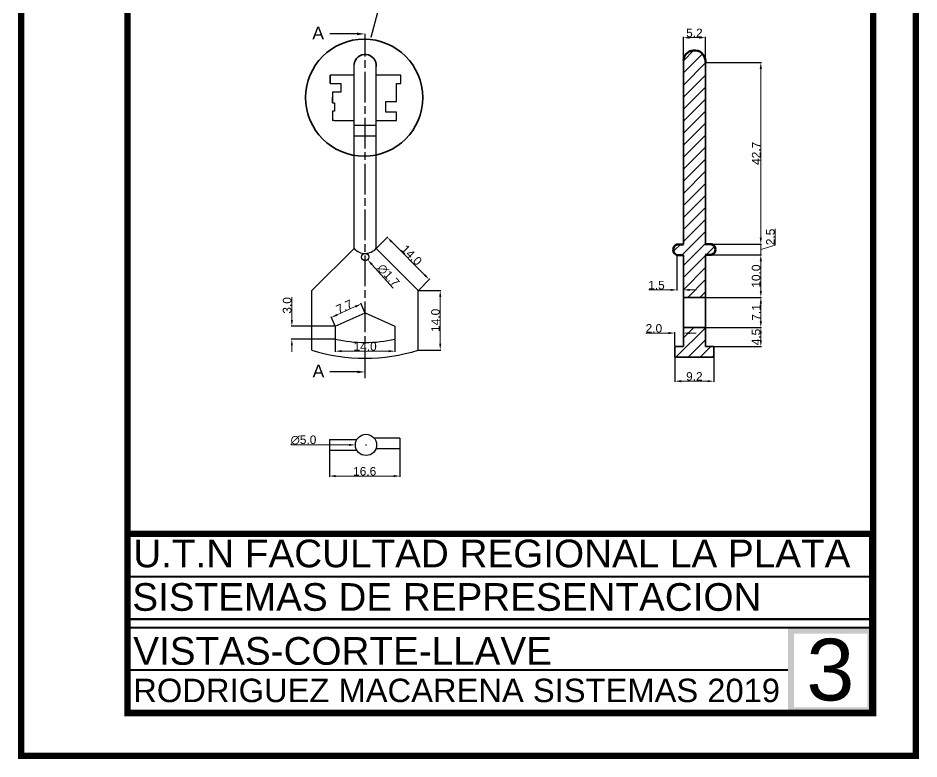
# Model space of a CAD drawing. Header units: inches. Extents: x 273 to 485, y 187 to 489.
# Drawn here: x 273.1 to 484.8, y 187.1 to 361.2 of the extents above; entities that cross this region are included whole.
import ezdxf
from ezdxf import colors
from ezdxf.entities.mleader import LeaderData, LeaderLine
from ezdxf.math import Vec2, Vec3

# ---------------------------------------------------------------- set-up
doc = ezdxf.new("R2010")
doc.units = ezdxf.units.IN
doc.header["$MEASUREMENT"] = 0
doc.linetypes.add('ACAD_ISO08W100', pattern=[36, 24, -3, 6, -3])
for name, color, linetype, lineweight in [('cota', 210, 'Continuous', 18), ('linea2', 50, 'ACAD_ISO08W100', 20), ('lineasLlave', 80, 'Continuous', 40), ('Marcos y rotulo', 130, 'Continuous', 50), ('sombreado', 50, 'Continuous', 20)]:
    doc.layers.add(name, color=color, linetype=linetype, lineweight=lineweight)
doc.styles.get("Standard").update_dxf_attribs({"font": 'arial.ttf'})
doc.dimstyles.get("Standard").update_dxf_attribs({"dimtxt": 2, "dimasz": 1.5, "dimexe": 0.18, "dimexo": 0.0625, "dimgap": 0.09, "dimtad": 1, "dimdec": 1, "dimzin": 0, "dimdsep": 46, "dimtxsty": 'Standard', "dimcen": 0.09, "dimadec": 0, "dimazin": 0, "dimtfac": 1, "dimtdec": 1, "dimtofl": 0, "dimtmove": 0, "dimatfit": 3, "dimfxl": 1, "dimtolj": 1, "dimtzin": 0, "dimlwd": 20, "dimarcsym": 0})
pattern_1 = [(45, (158.5619, -66.7736), (-1.4142136, 1.4142136), [])]

# ---------------------------------------------------------------- blocks, each defined once
blk = doc.blocks.new('*D2')
at = {"layer": 'cota', "color": 0, "lineweight": -2, "transparency": 16777216}
for p, q in [((346.23, 259.65), (346.23, 253.43)), ((362.81, 259.96), (362.81, 253.43))]:
    blk.add_line(p, q, dxfattribs=at)
at = {"layer": 'cota', "color": 0, "lineweight": 20, "transparency": 16777216}
blk.add_line((347.73, 253.61), (361.31, 253.61), dxfattribs=at)
at = {"layer": 'cota', "color": 0, "transparency": 16777216}
for points in [[(347.73, 253.86), (347.73, 253.36), (346.23, 253.61)], [(361.31, 253.86), (361.31, 253.36), (362.81, 253.61)]]:
    blk.add_solid(points, dxfattribs=at)
at = {"layer": 'Defpoints', "color": 0, "transparency": 16777216}
for p in [(346.23, 259.72), (362.81, 260.02), (362.81, 253.61)]:
    blk.add_point(p, dxfattribs=at)
at = {"layer": 'cota', "color": 0, "transparency": 16777216, "insert": (354.52, 254.72), "char_height": 2, "attachment_point": 5}
blk.add_mtext('\\A1;16.6', dxfattribs=at)
blk = doc.blocks.new('*D3')
at = {"layer": 'cota', "color": 0, "lineweight": 20, "transparency": 16777216}
blk.add_line((337.15, 260.91), (350.83, 260.93), dxfattribs=at)
at = {"layer": 'cota', "color": 0, "lineweight": -2, "transparency": 16777216}
for p, q in [((354.74, 260.93), (354.92, 260.93)), ((354.83, 260.84), (354.83, 261.02))]:
    blk.add_line(p, q, dxfattribs=at)
at = {"layer": 'cota', "color": 0, "transparency": 16777216}
blk.add_solid([(350.83, 261.18), (350.83, 260.68), (352.33, 260.93)], dxfattribs=at)
at = {"layer": 'Defpoints', "color": 0, "transparency": 16777216}
for p in [(352.33, 260.93), (357.33, 260.93)]:
    blk.add_point(p, dxfattribs=at)
at = {"layer": 'cota', "color": 0, "transparency": 16777216, "insert": (340.14, 262.08), "char_height": 2, "attachment_point": 5, "rotation": 0.0498}
blk.add_mtext('\\A1;∅5.0', dxfattribs=at)
blk = doc.blocks.new('*D4')
at = {"layer": 'cota', "color": 0, "lineweight": -2, "transparency": 16777216}
for p, q in [((367.16, 297.2), (372.45, 297.2)), ((367.16, 283.2), (372.45, 283.2))]:
    blk.add_line(p, q, dxfattribs=at)
at = {"layer": 'cota', "color": 0, "lineweight": 20, "transparency": 16777216}
blk.add_line((372.27, 284.7), (372.27, 295.7), dxfattribs=at)
at = {"layer": 'cota', "color": 0, "transparency": 16777216}
for points in [[(372.02, 295.7), (372.52, 295.7), (372.27, 297.2)], [(372.02, 284.7), (372.52, 284.7), (372.27, 283.2)]]:
    blk.add_solid(points, dxfattribs=at)
at = {"layer": 'Defpoints', "color": 0, "transparency": 16777216}
for p in [(367.1, 297.2), (372.27, 297.2), (367.1, 283.2)]:
    blk.add_point(p, dxfattribs=at)
at = {"layer": 'cota', "color": 0, "transparency": 16777216, "insert": (371.16, 290.2), "char_height": 2, "attachment_point": 5, "rotation": 90}
blk.add_mtext('\\A1;14.0', dxfattribs=at)
blk = doc.blocks.new('*D5')
at = {"layer": 'cota', "color": 0, "lineweight": 20, "transparency": 16777216}
blk.add_line((348.05, 291.48), (352.32, 293.42), dxfattribs=at)
at = {"layer": 'cota', "color": 0, "lineweight": -2, "transparency": 16777216}
for p, q in [((354.59, 292.05), (353.61, 294.21)), ((347.59, 288.86), (346.61, 291.02))]:
    blk.add_line(p, q, dxfattribs=at)
at = {"layer": 'cota', "color": 0, "transparency": 16777216}
for points in [[(352.21, 293.65), (352.42, 293.19), (353.68, 294.04)], [(347.94, 291.71), (348.15, 291.25), (346.68, 290.86)]]:
    blk.add_solid(points, dxfattribs=at)
at = {"layer": 'Defpoints', "color": 0, "transparency": 16777216}
for p in [(353.68, 294.04), (354.61, 291.99), (347.61, 288.8)]:
    blk.add_point(p, dxfattribs=at)
at = {"layer": 'cota', "color": 0, "transparency": 16777216, "insert": (349.73, 293.44), "char_height": 2, "attachment_point": 5, "rotation": 24.4657}
blk.add_mtext('\\A1;7.7', dxfattribs=at)
blk = doc.blocks.new('*D6')
at = {"layer": 'cota', "color": 0, "lineweight": -2, "transparency": 16777216}
for p, q in [((347.61, 285.74), (347.61, 282.77)), ((361.63, 285.74), (361.63, 282.77))]:
    blk.add_line(p, q, dxfattribs=at)
at = {"layer": 'cota', "color": 0, "lineweight": 20, "transparency": 16777216}
blk.add_line((349.11, 282.95), (360.13, 282.95), dxfattribs=at)
at = {"layer": 'cota', "color": 0, "transparency": 16777216}
for points in [[(349.11, 283.2), (349.11, 282.7), (347.61, 282.95)], [(360.13, 283.2), (360.13, 282.7), (361.63, 282.95)]]:
    blk.add_solid(points, dxfattribs=at)
at = {"layer": 'Defpoints', "color": 0, "transparency": 16777216}
for p in [(347.61, 285.8), (361.63, 285.8), (361.63, 282.95)]:
    blk.add_point(p, dxfattribs=at)
at = {"layer": 'cota', "color": 0, "transparency": 16777216, "insert": (354.62, 284.06), "char_height": 2, "attachment_point": 5}
blk.add_mtext('\\A1;14.0', dxfattribs=at)
blk = doc.blocks.new('*D8')
at = {"layer": 'cota', "color": 0, "lineweight": -2, "transparency": 16777216}
for p, q in [((357.26, 307.16), (359.93, 309.82)), ((367.14, 297.24), (369.82, 299.91))]:
    blk.add_line(p, q, dxfattribs=at)
at = {"layer": 'cota', "color": 0, "lineweight": 20, "transparency": 16777216}
blk.add_line((368.63, 300.84), (360.87, 308.63), dxfattribs=at)
at = {"layer": 'cota', "color": 0, "transparency": 16777216}
for points in [[(361.04, 308.81), (360.69, 308.46), (359.81, 309.7)], [(368.81, 301.02), (368.46, 300.67), (369.69, 299.78)]]:
    blk.add_solid(points, dxfattribs=at)
at = {"layer": 'Defpoints', "color": 0, "transparency": 16777216}
for p in [(359.81, 309.7), (357.22, 307.11), (367.1, 297.2)]:
    blk.add_point(p, dxfattribs=at)
at = {"layer": 'cota', "color": 0, "lineweight": 20, "transparency": 16777216, "insert": (365.54, 305.52), "char_height": 2, "attachment_point": 5, "rotation": 314.9149}
blk.add_mtext('\\A1;14.0', dxfattribs=at)
blk = doc.blocks.new('*D9')
at = {"layer": 'cota', "color": 0, "lineweight": -2, "transparency": 16777216}
for p, q in [((427.4, 281.47), (427.4, 275.72)), ((436.58, 281.47), (436.58, 275.72))]:
    blk.add_line(p, q, dxfattribs=at)
at = {"layer": 'cota', "color": 0, "lineweight": 20, "transparency": 16777216}
blk.add_line((435.08, 275.9), (428.9, 275.9), dxfattribs=at)
at = {"layer": 'cota', "color": 0, "transparency": 16777216}
for points in [[(428.9, 276.15), (428.9, 275.65), (427.4, 275.9)], [(435.08, 276.15), (435.08, 275.65), (436.58, 275.9)]]:
    blk.add_solid(points, dxfattribs=at)
at = {"layer": 'Defpoints', "color": 0, "transparency": 16777216}
for p in [(427.4, 281.53), (436.58, 281.53), (427.4, 275.9)]:
    blk.add_point(p, dxfattribs=at)
at = {"layer": 'cota', "color": 0, "transparency": 16777216, "insert": (431.99, 277.01), "char_height": 2, "attachment_point": 5}
blk.add_mtext('\\A1;9.2', dxfattribs=at)
blk = doc.blocks.new('*D12')
at = {"layer": 'cota', "color": 0, "lineweight": -2, "transparency": 16777216}
for p, q in [((429.4, 351.36), (429.4, 356.79)), ((434.58, 350.84), (434.58, 356.79))]:
    blk.add_line(p, q, dxfattribs=at)
at = {"layer": 'cota', "color": 0, "lineweight": 20, "transparency": 16777216}
blk.add_line((433.08, 356.61), (430.9, 356.61), dxfattribs=at)
at = {"layer": 'cota', "color": 0, "transparency": 16777216}
for points in [[(430.9, 356.86), (430.9, 356.36), (429.4, 356.61)], [(433.08, 356.86), (433.08, 356.36), (434.58, 356.61)]]:
    blk.add_solid(points, dxfattribs=at)
at = {"layer": 'Defpoints', "color": 0, "transparency": 16777216}
for p in [(429.4, 356.61), (429.4, 351.29), (434.58, 350.78)]:
    blk.add_point(p, dxfattribs=at)
at = {"layer": 'cota', "color": 0, "transparency": 16777216, "insert": (431.99, 357.72), "char_height": 2, "attachment_point": 5}
blk.add_mtext('\\A1;5.2', dxfattribs=at)
blk = doc.blocks.new('*D35')
at = {"layer": 'cota', "color": 0, "lineweight": -2, "transparency": 16777216}
for p, q in [((354.55, 305.07), (354.73, 305.07)), ((354.64, 304.98), (354.64, 305.16))]:
    blk.add_line(p, q, dxfattribs=at)
at = {"layer": 'cota', "color": 0, "lineweight": 20, "transparency": 16777216}
blk.add_line((361.23, 297.76), (356.21, 303.33), dxfattribs=at)
at = {"layer": 'cota', "color": 0, "transparency": 16777216}
blk.add_solid([(356.4, 303.49), (356.03, 303.16), (355.21, 304.44)], dxfattribs=at)
at = {"layer": 'Defpoints', "color": 0, "transparency": 16777216}
for p in [(354.07, 305.7), (355.21, 304.44)]:
    blk.add_point(p, dxfattribs=at)
at = {"layer": 'cota', "color": 0, "transparency": 16777216, "insert": (360.09, 300.77), "char_height": 2, "attachment_point": 5, "rotation": 312.037}
blk.add_mtext('\\A1;∅1.7', dxfattribs=at)
blk = doc.blocks.new('*D46')
at = {"layer": 'cota', "color": 0, "lineweight": -2, "transparency": 16777216}
for p, q in [((434.64, 288.53), (447.78, 288.53)), ((434.64, 284.03), (447.78, 284.03))]:
    blk.add_line(p, q, dxfattribs=at)
at = {"layer": 'cota', "color": 0, "lineweight": 20, "transparency": 16777216}
blk.add_line((447.6, 285.53), (447.6, 287.03), dxfattribs=at)
at = {"layer": 'cota', "color": 0, "transparency": 16777216}
for points in [[(447.35, 287.03), (447.85, 287.03), (447.6, 288.53)], [(447.35, 285.53), (447.85, 285.53), (447.6, 284.03)]]:
    blk.add_solid(points, dxfattribs=at)
at = {"layer": 'Defpoints', "color": 0, "transparency": 16777216}
for p in [(434.58, 288.53), (447.6, 288.53), (434.58, 284.03)]:
    blk.add_point(p, dxfattribs=at)
at = {"layer": 'cota', "color": 0, "transparency": 16777216, "insert": (446.49, 286.28), "char_height": 2, "attachment_point": 5, "rotation": 90}
blk.add_mtext('\\A1;4.5', dxfattribs=at)
blk = doc.blocks.new('*D47')
at = {"layer": 'cota', "color": 0, "lineweight": -2, "transparency": 16777216}
for p, q in [((434.64, 295.59), (447.78, 295.59)), ((434.64, 288.53), (447.78, 288.53))]:
    blk.add_line(p, q, dxfattribs=at)
at = {"layer": 'cota', "color": 0, "lineweight": 20, "transparency": 16777216}
blk.add_line((447.6, 290.03), (447.6, 294.09), dxfattribs=at)
at = {"layer": 'cota', "color": 0, "transparency": 16777216}
for points in [[(447.35, 294.09), (447.85, 294.09), (447.6, 295.59)], [(447.35, 290.03), (447.85, 290.03), (447.6, 288.53)]]:
    blk.add_solid(points, dxfattribs=at)
at = {"layer": 'Defpoints', "color": 0, "transparency": 16777216}
for p in [(434.58, 295.59), (447.6, 295.59), (434.58, 288.53)]:
    blk.add_point(p, dxfattribs=at)
at = {"layer": 'cota', "color": 0, "transparency": 16777216, "insert": (446.51, 292.06), "char_height": 2, "attachment_point": 5, "rotation": 90}
blk.add_mtext('\\A1;7.1', dxfattribs=at)
blk = doc.blocks.new('*D51')
at = {"layer": 'cota', "color": 0, "lineweight": 20, "transparency": 16777216}
for p, q in [((425.9, 287.2), (420.56, 287.2)), ((430.9, 287.2), (432.4, 287.2))]:
    blk.add_line(p, q, dxfattribs=at)
at = {"layer": 'cota', "color": 0, "lineweight": -2, "transparency": 16777216}
for p, q in [((427.4, 284.09), (427.4, 287.38)), ((429.4, 284.09), (429.4, 287.38))]:
    blk.add_line(p, q, dxfattribs=at)
at = {"layer": 'cota', "color": 0, "transparency": 16777216}
for points in [[(425.9, 287.45), (425.9, 286.95), (427.4, 287.2)], [(430.9, 287.45), (430.9, 286.95), (429.4, 287.2)]]:
    blk.add_solid(points, dxfattribs=at)
at = {"layer": 'Defpoints', "color": 0, "transparency": 16777216}
for p in [(427.4, 287.2), (427.4, 284.03), (429.4, 284.03)]:
    blk.add_point(p, dxfattribs=at)
at = {"layer": 'cota', "color": 0, "transparency": 16777216, "insert": (422.48, 288.31), "char_height": 2, "attachment_point": 5}
blk.add_mtext('\\A1;2.0', dxfattribs=at)
blk = doc.blocks.new('*D52')
at = {"layer": 'cota', "color": 0, "lineweight": 20, "transparency": 16777216}
for p, q in [((337.41, 290.3), (337.41, 295.62)), ((337.41, 284.3), (337.41, 282.8))]:
    blk.add_line(p, q, dxfattribs=at)
at = {"layer": 'cota', "color": 0, "lineweight": -2, "transparency": 16777216}
for p, q in [((347.55, 288.8), (337.23, 288.8)), ((347.55, 285.8), (337.23, 285.8))]:
    blk.add_line(p, q, dxfattribs=at)
at = {"layer": 'cota', "color": 0, "transparency": 16777216}
for points in [[(337.16, 290.3), (337.66, 290.3), (337.41, 288.8)], [(337.16, 284.3), (337.66, 284.3), (337.41, 285.8)]]:
    blk.add_solid(points, dxfattribs=at)
at = {"layer": 'Defpoints', "color": 0, "transparency": 16777216}
for p in [(337.41, 288.8), (347.61, 288.8), (347.61, 285.8)]:
    blk.add_point(p, dxfattribs=at)
at = {"layer": 'cota', "color": 0, "transparency": 16777216, "insert": (336.3, 293.71), "char_height": 2, "attachment_point": 5, "rotation": 90}
blk.add_mtext('\\A1;3.0', dxfattribs=at)
blk = doc.blocks.new('*D54')
at = {"layer": 'cota', "color": 0, "lineweight": -2, "transparency": 16777216}
for p, q in [((434.64, 305.59), (447.78, 305.59)), ((434.64, 295.59), (447.78, 295.59))]:
    blk.add_line(p, q, dxfattribs=at)
at = {"layer": 'cota', "color": 0, "lineweight": 20, "transparency": 16777216}
blk.add_line((447.6, 297.09), (447.6, 304.09), dxfattribs=at)
at = {"layer": 'cota', "color": 0, "transparency": 16777216}
for points in [[(447.35, 304.09), (447.85, 304.09), (447.6, 305.59)], [(447.35, 297.09), (447.85, 297.09), (447.6, 295.59)]]:
    blk.add_solid(points, dxfattribs=at)
at = {"layer": 'Defpoints', "color": 0, "transparency": 16777216}
for p in [(434.58, 305.59), (447.6, 305.59), (434.58, 295.59)]:
    blk.add_point(p, dxfattribs=at)
at = {"layer": 'cota', "color": 0, "transparency": 16777216, "insert": (446.49, 300.59), "char_height": 2, "attachment_point": 5, "rotation": 90}
blk.add_mtext('\\A1;10.0', dxfattribs=at)
blk = doc.blocks.new('*D55')
at = {"layer": 'cota', "color": 0, "lineweight": 20, "transparency": 16777216}
for p, q in [((450.98, 307.85), (450.98, 311.72)), ((447.6, 309.59), (447.6, 311.09)), ((447.6, 305.59), (447.6, 308.09)), ((447.6, 306.84), (450.98, 307.85)), ((447.6, 304.09), (447.6, 302.59))]:
    blk.add_line(p, q, dxfattribs=at)
at = {"layer": 'cota', "color": 0, "lineweight": -2, "transparency": 16777216}
for p, q in [((434.59, 308.09), (447.78, 308.09)), ((434.64, 305.59), (447.78, 305.59))]:
    blk.add_line(p, q, dxfattribs=at)
at = {"layer": 'cota', "color": 0, "transparency": 16777216}
for points in [[(447.35, 309.59), (447.85, 309.59), (447.6, 308.09)], [(447.35, 304.09), (447.85, 304.09), (447.6, 305.59)]]:
    blk.add_solid(points, dxfattribs=at)
at = {"layer": 'Defpoints', "color": 0, "transparency": 16777216}
for p in [(434.53, 308.09), (447.6, 308.09), (434.58, 305.59)]:
    blk.add_point(p, dxfattribs=at)
at = {"layer": 'cota', "color": 0, "transparency": 16777216, "insert": (449.87, 309.79), "char_height": 2, "attachment_point": 5, "rotation": 90}
blk.add_mtext('\\A1;2.5', dxfattribs=at)
blk = doc.blocks.new('*D56')
at = {"layer": 'cota', "color": 0, "lineweight": -2, "transparency": 16777216}
for p, q in [((434.64, 350.78), (447.78, 350.78)), ((434.59, 308.09), (447.78, 308.09))]:
    blk.add_line(p, q, dxfattribs=at)
at = {"layer": 'cota', "color": 0, "lineweight": 20, "transparency": 16777216}
blk.add_line((447.6, 309.59), (447.6, 349.28), dxfattribs=at)
at = {"layer": 'cota', "color": 0, "transparency": 16777216}
for points in [[(447.35, 349.28), (447.85, 349.28), (447.6, 350.78)], [(447.35, 309.59), (447.85, 309.59), (447.6, 308.09)]]:
    blk.add_solid(points, dxfattribs=at)
at = {"layer": 'Defpoints', "color": 0, "transparency": 16777216}
for p in [(434.58, 350.78), (447.6, 350.78), (434.53, 308.09)]:
    blk.add_point(p, dxfattribs=at)
at = {"layer": 'cota', "color": 0, "transparency": 16777216, "insert": (446.51, 329.43), "char_height": 2, "attachment_point": 5, "rotation": 90}
blk.add_mtext('\\A1;42.7', dxfattribs=at)
blk = doc.blocks.new('*D57')
at = {"layer": 'cota', "color": 0, "lineweight": -2, "transparency": 16777216}
for p, q in [((427.9, 305.47), (427.9, 297.17)), ((429.4, 305.47), (429.4, 297.17))]:
    blk.add_line(p, q, dxfattribs=at)
at = {"layer": 'cota', "color": 0, "lineweight": 20, "transparency": 16777216}
for p, q in [((426.4, 297.35), (421.26, 297.35)), ((430.9, 297.35), (432.4, 297.35))]:
    blk.add_line(p, q, dxfattribs=at)
at = {"layer": 'cota', "color": 0, "transparency": 16777216}
for points in [[(426.4, 297.6), (426.4, 297.1), (427.9, 297.35)], [(430.9, 297.6), (430.9, 297.1), (429.4, 297.35)]]:
    blk.add_solid(points, dxfattribs=at)
at = {"layer": 'Defpoints', "color": 0, "transparency": 16777216}
for p in [(427.9, 305.53), (429.4, 305.53), (427.9, 297.35)]:
    blk.add_point(p, dxfattribs=at)
at = {"layer": 'cota', "color": 0, "transparency": 16777216, "insert": (423.08, 298.46), "char_height": 2, "attachment_point": 5}
blk.add_mtext('\\A1;1.5', dxfattribs=at)

msp = doc.modelspace()

# ---------------------------------------------------------------- hatches: boundary and pattern name
at = {"ltscale": 0.8}
h = msp.add_hatch(color=4, dxfattribs=at)
h.dxf.hatch_style = 1
h.paths.add_polyline_path([(453.98, 198.01), (473.8, 198.01), (473.8, 217.96), (453.98, 217.96)])
h.paths.add_polyline_path([(455.4, 216.55), (472.6, 216.55), (472.6, 199.3), (455.4, 199.3)], flags=16)
at = {"layer": 'sombreado'}
h = msp.add_hatch(dxfattribs=at)
h.set_pattern_fill('ANSI31', color=256, scale=16)
h.set_pattern_definition(pattern_1)
h.paths.add_polyline_path([(434.58, 338.09), (434.58, 348.79), (434.58, 350.78, 1), (429.4, 351.29), (429.4, 348.79), (429.4, 338.03), (429.4, 308.02), (427.96, 308.02, 0.56714), (427.96, 305.52), (429.4, 305.52), (429.4, 295.59), (434.58, 295.59), (434.58, 305.59), (436.08, 305.59, 0.56714), (436.08, 308.09), (434.58, 308.09)])
h = msp.add_hatch(dxfattribs=at)
h.set_pattern_fill('ANSI31', color=256, scale=16)
h.set_pattern_definition(pattern_1)
h.paths.add_polyline_path([(429.4, 284.03), (427.4, 284.03), (427.4, 281.53), (436.58, 281.53), (436.58, 284.03), (434.58, 284.03), (434.58, 288.53), (429.4, 288.53)])

# ---------------------------------------------------------------- linework, layer by layer
at = {"lineweight": 35}
msp.add_circle((354.4, 342.52), 13.76, dxfattribs=at)
at = {"layer": 'linea2', "lineweight": 25, "ltscale": 0.3}
msp.add_lwpolyline([(354.61, 276.6), (354.61, 357.48)], dxfattribs=at)
at = {"layer": 'lineasLlave', "lineweight": 53, "ltscale": 3, "const_width": 0.4}
for points in [[(429.4, 351.29), (429.4, 348.79)], [(434.58, 350.78), (434.58, 348.79)], [(429.4, 338.03), (429.4, 348.79)], [(434.58, 338.09), (434.58, 348.79)], [(429.4, 308.02), (429.4, 338.03)], [(434.58, 308.09), (434.58, 338.09)], [(429.4, 305.53), (429.4, 295.53)], [(434.58, 305.59), (434.58, 295.59)], [(434.58, 295.59), (429.4, 295.59)], [(434.58, 295.53), (434.58, 288.53)], [(429.4, 288.53), (434.58, 288.53)], [(429.4, 288.53), (429.4, 284.03)], [(434.58, 288.53), (434.58, 284.03)], [(429.4, 284.03), (427.4, 284.03)], [(427.4, 284.03), (427.4, 281.53)], [(436.58, 284.03), (436.58, 281.53)], [(427.4, 281.53), (436.58, 281.53)]]:
    msp.add_lwpolyline(points, dxfattribs=at)
at = {"layer": 'lineasLlave', "lineweight": 30, "ltscale": 3}
for points in [[(352.04, 347.81), (352.04, 350.31)], [(357.22, 347.81), (357.22, 350.31)], [(352.04, 347.81), (346.44, 347.81)], [(352.04, 347.81), (346.44, 347.81)], [(363.02, 345.81), (363.02, 347.81), (363.02, 347.81), (357.22, 347.81)], [(346.44, 345.81), (348.94, 345.81), (348.94, 345.81), (348.94, 343.81), (348.94, 343.81), (346.94, 343.81), (346.94, 343.81), (346.94, 341.31), (346.94, 342.56)], [(362.02, 341.61), (362.02, 345.81)], [(362.02, 345.81), (363.02, 345.81)], [(346.94, 341.31), (347.44, 341.31), (347.44, 339.31), (346.94, 339.31), (346.94, 337.11)], [(359.52, 339.11), (359.52, 341.61)], [(359.52, 341.61), (362.02, 341.61)], [(362.02, 339.11), (359.52, 339.11)], [(347.24, 337.11), (346.94, 337.11)], [(347.24, 337.11), (352.04, 337.11)], [(352.04, 307.05), (352.04, 337.05)], [(357.22, 307.11), (357.22, 337.11)], [(357.22, 337.11), (362.02, 337.11)], [(352.04, 336.05), (357.22, 336.05)], [(352.04, 333.55), (357.22, 333.55)], [(342.12, 297.17), (342.12, 297.17), (352.04, 307.05)], [(342.12, 283.17), (342.12, 297.17), (342.12, 297.17)], [(367.1, 283.2), (367.1, 297.2), (367.1, 297.2)], [(347.61, 288.8), (354.62, 291.99), (361.63, 288.8)], [(347.61, 288.8), (347.61, 285.8)], [(361.63, 288.8), (361.63, 285.8)]]:
    msp.add_lwpolyline(points, dxfattribs=at)
at = {"layer": 'lineasLlave', "lineweight": 35, "ltscale": 3}
msp.add_lwpolyline([(346.44, 347.81), (346.44, 345.81)], dxfattribs=at)
at = {"layer": 'lineasLlave', "lineweight": 25, "ltscale": 3}
for points in [[(352.04, 337.05), (352.04, 347.81)], [(357.22, 337.11), (357.22, 347.81)], [(362.02, 337.11), (362.02, 339.11)]]:
    msp.add_lwpolyline(points, dxfattribs=at)
at = {"layer": 'lineasLlave', "lineweight": 30}
for points in [[(367.1, 297.2), (357.22, 307.11)], [(362.81, 262.52), (356.78, 262.52)], [(362.81, 262.52), (362.81, 260.02)], [(346.23, 262.22), (352.66, 262.22)], [(346.23, 262.22), (346.23, 259.72)], [(346.23, 259.72), (352.66, 259.72)], [(362.81, 260.02), (357.16, 260.02)]]:
    msp.add_lwpolyline(points, dxfattribs=at)
at = {"layer": 'lineasLlave', "lineweight": 53}
for points in [[(429.4, 308.02), (427.9, 308.02)], [(434.53, 308.09), (436.03, 308.09)], [(429.4, 305.53), (427.9, 305.53)], [(434.53, 305.6), (436.03, 305.6)]]:
    msp.add_lwpolyline(points, dxfattribs=at)
at = {"layer": 'lineasLlave', "lineweight": 40, "const_width": 0.4}
msp.add_lwpolyline([(429.4, 295.53), (429.4, 288.53)], dxfattribs=at)
at = {"layer": 'lineasLlave', "const_width": 0.4}
msp.add_lwpolyline([(434.58, 284.03), (436.58, 284.03)], dxfattribs=at)
at = {"layer": 'lineasLlave', "lineweight": 30, "ltscale": 3}
msp.add_circle((354.64, 305.07), 0.847, dxfattribs=at)
at = {"layer": 'lineasLlave', "lineweight": 30}
msp.add_circle((354.83, 260.93), 2.5, dxfattribs=at)
at = {"layer": 'lineasLlave', "lineweight": 53, "ltscale": 3}
msp.add_arc((431.99, 351.04), 2.6, 354.3013, 174.3013, dxfattribs=at)
at = {"layer": 'lineasLlave', "lineweight": 35, "ltscale": 3}
msp.add_arc((354.63, 350.06), 2.6, 354.3013, 174.3013, dxfattribs=at)
at = {"layer": 'lineasLlave', "lineweight": 30, "ltscale": 3}
for centre, radius, start, end in [((354.6, 309.38), 3.46, 222.237, 319.1469), ((354.62, 315.66), 30.67, 256.7902, 283.2098), ((354.56, 323.74), 42.44, 252.9615, 287.1904)]:
    msp.add_arc(centre, radius, start, end, dxfattribs=at)
at = {"layer": 'lineasLlave', "lineweight": 53}
for centre, start, end in [((428.29, 306.77), 107.2581, 252.7419), ((435.65, 306.84), 287.2581, 72.7419)]:
    msp.add_arc(centre, 1.3, start, end, dxfattribs=at)
at = {"layer": 'Marcos y rotulo', "lineweight": 40}
msp.add_line((298.8, 230.01), (473.86, 230.01), dxfattribs=at)
at = {"layer": 'Marcos y rotulo'}
for p, q in [((298.8, 220.01), (473.8, 220)), ((298.8, 218.01), (473.8, 217.99)), ((298.78, 208.01), (453.98, 208.05))]:
    msp.add_line(p, q, dxfattribs=at)
at = {"layer": 'Marcos y rotulo', "const_width": 1.5}
for points in [[(273.81, 187.89), (484.01, 187.89), (484.01, 487.89), (273.81, 487.89)], [(474.01, 477.89), (298.81, 477.89), (298.81, 197.89), (474.01, 197.89)], [(298.8, 198.01), (473.8, 198.01), (473.8, 240.01), (298.8, 240.01)]]:
    msp.add_lwpolyline(points, close=True, dxfattribs=at)

# ---------------------------------------------------------------- texts
at = {"ltscale": 0.8, "attachment_point": 1}
for s, insert, char_height, width in [('U.T.N FACULTAD REGIONAL LA PLATA', (300.14, 238.67), 6.5, 229.3275), ('SISTEMAS DE REPRESENTACION', (299.92, 228.45), 6.5, 185.9434), ('VISTAS-CORTE-LLAVE\\P^I', (300.14, 215.78), 6.5, 155.1814), ('\\pxqc;3', (455.34, 215.39), 14.5, 17.2042), ('RODRIGUEZ MACARENA SISTEMAS 2019', (300.14, 206), 5.5, 176.1748)]:
    msp.add_mtext(s, dxfattribs=dict(at, insert=insert, char_height=char_height, width=width))
at = {"layer": 'cota', "char_height": 3, "attachment_point": 1}
for insert in [(342.19, 359.18), (342.26, 279.77)]:
    msp.add_mtext_dynamic_manual_height_columns('\\pxql;A', width=4.1165, gutter_width=1, heights=[0], dxfattribs=dict(at, insert=insert))

# ---------------------------------------------------------------- dimensions: what is measured, and where the dimension line sits
at = {"layer": 'cota'}
for base, p1, p2, picture, middle in [((429.4, 356.61), (434.58, 350.78), (429.4, 351.29), '*D12', (431.99, 357.72)), ((427.9, 297.35), (429.4, 305.53), (427.9, 305.53), '*D57', (423.08, 298.46)), ((427.4, 287.2), (429.4, 284.03), (427.4, 284.03), '*D51', (422.48, 288.31)), ((427.4, 275.9), (436.58, 281.53), (427.4, 281.53), '*D9', (431.99, 277.01))]:
    dim = msp.add_linear_dim(base=base, p1=p1, p2=p2, dimstyle='Standard', dxfattribs=at)
    dim.commit()
    dim.dimension.update_dxf_attribs({"geometry": picture, "text_midpoint": middle})
for base, p1, p2, override, picture, middle in [((447.6, 350.78), (434.53, 308.09), (434.58, 350.78), {"dimtmove": 1}, '*D56', (446.51, 329.43)), ((447.6, 308.09), (434.58, 305.59), (434.53, 308.09), {"dimtmove": 1}, '*D55', (449.87, 307.94)), ((372.27, 297.2), (367.1, 283.2), (367.1, 297.2), {"dimdec": 1, "dimsd1": 0}, '*D4', (371.16, 290.2)), ((447.6, 295.59), (434.58, 288.53), (434.58, 295.59), {"dimtmove": 1}, '*D47', (446.51, 292.06))]:
    dim = msp.add_linear_dim(base=base, p1=p1, p2=p2, angle=90, dimstyle='Standard', override=override, dxfattribs=at)
    dim.commit()
    dim.dimension.update_dxf_attribs({"geometry": picture, "text_midpoint": middle})
at = {"layer": 'cota', "lineweight": 20}
dim = msp.add_aligned_dim(p1=(367.1, 297.2), p2=(357.22, 307.11), distance=-3.66, dimstyle='Standard', dxfattribs=at)
dim.commit()
dim.dimension.update_dxf_attribs({"geometry": '*D8', "text_midpoint": (365.54, 305.52)})
at = {"layer": 'cota'}
dim = msp.add_diameter_dim_2p(p1=(354.07, 305.7), p2=(355.21, 304.44), dimstyle='Standard', dxfattribs=at)
dim.commit()
dim.dimension.update_dxf_attribs({"geometry": '*D35', "text_midpoint": (360.09, 300.77)})
for base, p1, p2, picture, middle in [((447.6, 305.59), (434.58, 295.59), (434.58, 305.59), '*D54', (446.49, 300.59)), ((337.41, 288.8), (347.61, 285.8), (347.61, 288.8), '*D52', (336.3, 293.71)), ((447.6, 288.53), (434.58, 284.03), (434.58, 288.53), '*D46', (446.49, 286.28))]:
    dim = msp.add_linear_dim(base=base, p1=p1, p2=p2, angle=90, dimstyle='Standard', dxfattribs=at)
    dim.commit()
    dim.dimension.update_dxf_attribs({"geometry": picture, "text_midpoint": middle})
dim = msp.add_aligned_dim(p1=(347.61, 288.8), p2=(354.61, 291.99), distance=2.26, dimstyle='Standard', override={"dimdec": 1, "dimsd1": 0}, dxfattribs=at)
dim.commit()
dim.dimension.update_dxf_attribs({"geometry": '*D5', "text_midpoint": (349.73, 293.44)})
for base, p1, p2, override, picture, middle in [((361.63, 282.95), (347.61, 285.8), (361.63, 285.8), {"dimdec": 1, "dimsd1": 0}, '*D6', (354.62, 284.06)), ((362.81, 253.61), (346.23, 259.72), (362.81, 260.02), {"dimdec": 1}, '*D2', (354.52, 254.72))]:
    dim = msp.add_linear_dim(base=base, p1=p1, p2=p2, dimstyle='Standard', override=override, dxfattribs=at)
    dim.commit()
    dim.dimension.update_dxf_attribs({"geometry": picture, "text_midpoint": middle})
dim = msp.add_diameter_dim_2p(p1=(357.33, 260.93), p2=(352.33, 260.93), dimstyle='Standard', override={"dimdec": 1, "dimsd1": 0}, dxfattribs=at)
dim.commit()
dim.dimension.update_dxf_attribs({"geometry": '*D3', "text_midpoint": (340.15, 260.92), "dimtype": 163})

# ---------------------------------------------------------------- leaders
ml = msp.add_multileader_mtext('Standard', dxfattribs=at)
ml.set_content('', color=256)
ml.set_leader_properties()
ml.build(insert=Vec2(0, 0))
ml.multileader.update_dxf_attribs({"dogleg_length": 0.36, "arrow_head_size": 1.8, "scale": 10})
ctx = ml.context
ctx.base_point, ctx.scale, ctx.char_height, ctx.arrow_head_size, ctx.landing_gap_size, ctx.plane_origin, ctx.plane_x_axis, ctx.plane_y_axis = Vec3(355.51, 354.91), 10, 1.8, 1.8, 0.9, Vec3(360.43, 373.54), Vec3(0.255147, 0.966902), Vec3(-0.966902, 0.255147)
ctx.text_align_type = 2
notes = []
notes.append((ctx, [(0, (1, 1, 0), (359.24, 369.05), (-0.255147, -0.966902), 12.83, [(0, [(361.66, 378.22)], 0, [])])]))
ctx.mtext.insert, ctx.mtext.text_direction, ctx.mtext.rotation, ctx.mtext.alignment, ctx.mtext.flow_direction = Vec3(354.87, 356.01), Vec3(0.255147, 0.966902), 1.312797, 3, 5
ml = msp.add_multileader_mtext('Standard', dxfattribs=at)
ml.set_content('', color=256)
ml.set_leader_properties()
ml.build(insert=Vec2(0, 0))
ml.multileader.update_dxf_attribs({"dogleg_length": 0.36, "arrow_head_size": 1.8, "scale": 10})
ctx = ml.context
ctx.base_point, ctx.scale, ctx.char_height, ctx.arrow_head_size, ctx.landing_gap_size, ctx.plane_origin = Vec3(344.51, 357.49), 10, 1.8, 1.8, 0.9, Vec3(354.55, 357.49)
ctx.text_align_type = 2
notes.append((ctx, [(0, (1, 1, 0), (349.91, 357.49), (-1, 0), 3.6, [(0, [(354.55, 357.49)], 0, [])])]))
ctx.mtext.insert, ctx.mtext.alignment, ctx.mtext.flow_direction = Vec3(345.41, 358.39), 3, 5
ml = msp.add_multileader_mtext('Standard', dxfattribs=at)
ml.set_content('', color=256)
ml.set_leader_properties()
ml.build(insert=Vec2(0, 0))
ml.multileader.update_dxf_attribs({"dogleg_length": 0.36, "arrow_head_size": 1.8, "scale": 10})
ctx = ml.context
ctx.base_point, ctx.scale, ctx.char_height, ctx.arrow_head_size, ctx.landing_gap_size, ctx.plane_origin = Vec3(344.57, 278.07), 10, 1.8, 1.8, 0.9, Vec3(354.61, 278.07)
ctx.text_align_type = 2
notes.append((ctx, [(0, (1, 1, 0), (349.97, 278.07), (-1, 0), 3.6, [(0, [(354.61, 278.07)], 0, [])])]))
ctx.mtext.insert, ctx.mtext.alignment, ctx.mtext.flow_direction = Vec3(345.47, 278.97), 3, 5
for ctx, leaders in notes:
    for number, flags, end, landing, length, lines in leaders:
        leader = LeaderData()
        leader.index, (leader.has_last_leader_line, leader.has_dogleg_vector, leader.attachment_direction) = number, flags
        leader.last_leader_point, leader.dogleg_vector, leader.dogleg_length = Vec3(end), Vec3(landing), length
        for number, points, colour, breaks in lines:
            line = LeaderLine()
            line.index, line.vertices, line.color, line.breaks = number, Vec3.list(points), colors.encode_raw_color(colour), breaks
            leader.lines.append(line)
        ctx.leaders.append(leader)

doc.saveas('drawing.dxf')
